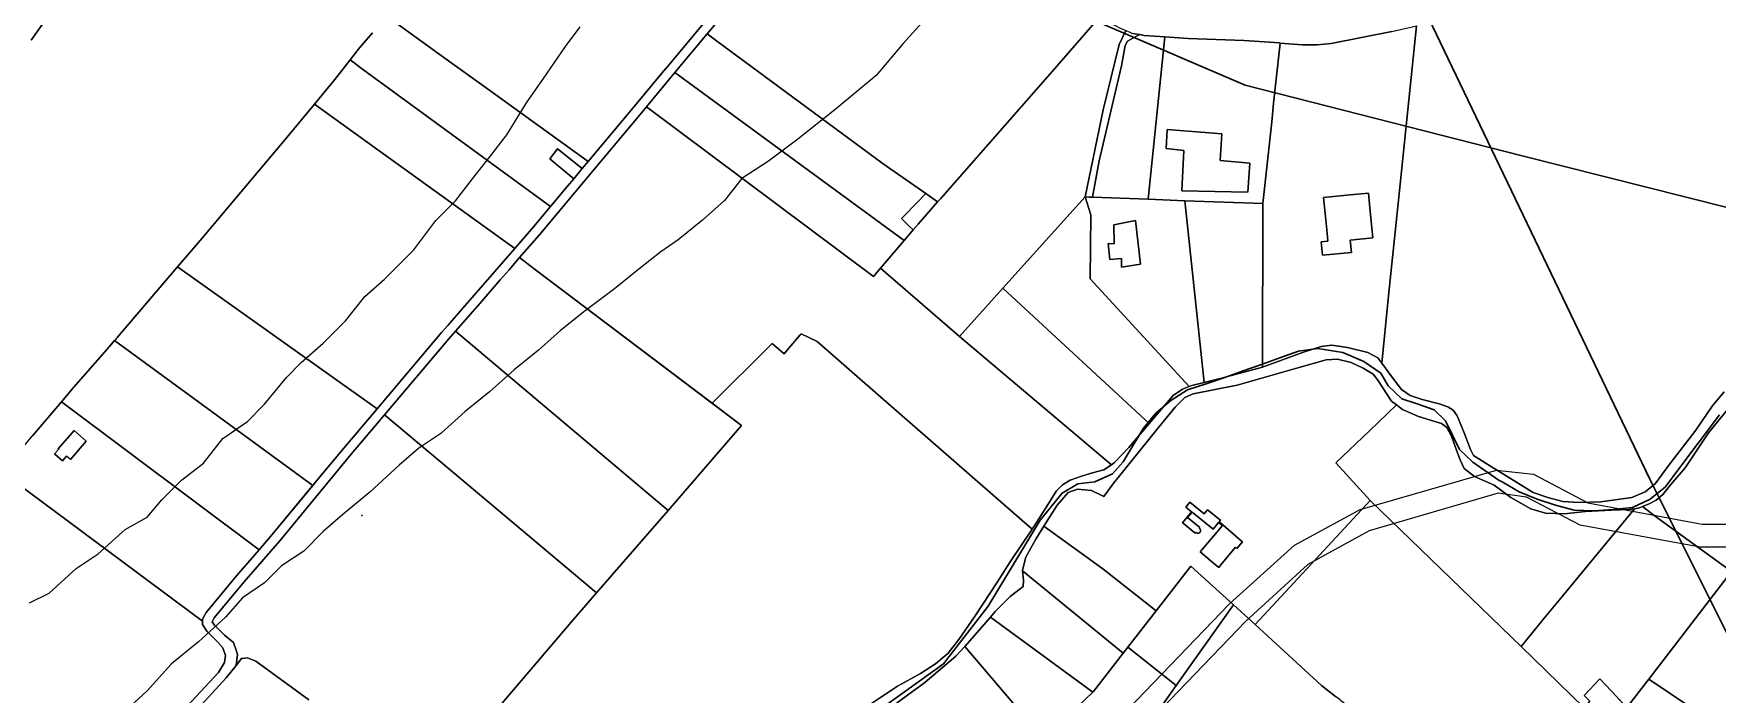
# Model space of a CAD drawing. Header units: metres. Extents: x 3 to 1027712, y 40 to 4430649.
# Drawn here: x 506086 to 506961, y 4411152 to 4411495 of the extents above; entities that cross this region are included whole.
import ezdxf

# ---------------------------------------------------------------- set-up
doc = ezdxf.new("R2010")
doc.units = ezdxf.units.M
doc.header["$MEASUREMENT"] = 0
doc.layers.add('A.ES.SDGC.CP.07003.cadastralparcel — CadastralParcel', color=1, linetype='Continuous')
doc.layers.add('Habitats_5_km', color=7, linetype='Continuous', lineweight=9, true_color=0xbefad2)
for name, color, linetype, lineweight in [('Lineas_electricas_5_km', 1, 'Continuous', 30), ('Rios_5_km', 4, 'Continuous', 30), ('Tuberias_distribucion_agua_ABAQUA', 5, 'Continuous', 30)]:
    doc.layers.add(name, color=color, linetype=linetype, lineweight=lineweight)
doc.layers.add('Yacimientos_arqueologicos', color=7, linetype='Continuous', true_color=0x160844)

msp = doc.modelspace()

# ---------------------------------------------------------------- linework, layer by layer
at = {"layer": 'A.ES.SDGC.CP.07003.cadastralparcel — CadastralParcel', "color": 7, "linetype": 'Continuous', "flags": 128}
for points in [[(506302.59, 4411515.74), (506322.96, 4411527.22), (506361.3, 4411548.7), (506367.78, 4411552.55), (506408.69, 4411576.88), (506459.27, 4411605.54), (506460.72, 4411604.85), (506466.79, 4411601.1), (506499.95, 4411580.2), (506452.59, 4411523.18), (506433.51, 4411500.28), (506415.5, 4411478.66), (506412.16, 4411474.66), (506397.81, 4411457.43), (506373.74, 4411428.65), (506322.66, 4411465.54), (506297.58, 4411483.66), (506274.39, 4411500.4), (506290.92, 4411509.16), (506302.59, 4411515.74)], [(506440.51, 4411491.41), (506435.62, 4411495), (506451.02, 4411513.48), (506456.44, 4411519.99), (506490.78, 4411561.07), (506504.43, 4411577.38), (506509.33, 4411574.29), (506515.72, 4411570.43), (506550.4, 4411549.46), (506592.8, 4411522.66), (506593.82, 4411522.02), (506599.11, 4411519.08), (506604.89, 4411515.87), (506605.59, 4411515.48), (506618.15, 4411511.04), (506639.23, 4411503.37), (506638.37, 4411502.38), (506615.22, 4411475.58), (506556.92, 4411409.38), (506555.42, 4411407.68), (506549.24, 4411412.03), (506527.17, 4411427.59), (506440.51, 4411491.41)], [(506566.83, 4411337.83), (506525.78, 4411373.31), (506538.08, 4411387.72), (506542.71, 4411393.16), (506545.29, 4411396.19), (506555.42, 4411407.68), (506556.92, 4411409.38), (506615.22, 4411475.58), (506638.37, 4411502.38), (506639.23, 4411503.37), (506642.65, 4411501.75), (506648.52, 4411498.96), (506649.7, 4411498.41), (506653.29, 4411496.81), (506649.75, 4411489.54), (506641.6, 4411455.62), (506632.09, 4411410.31), (506602.06, 4411376.96), (506589.37, 4411362.86), (506566.83, 4411337.83)], [(506542.71, 4411393.16), (506538.08, 4411387.72), (506418.89, 4411474.92), (506435.62, 4411495), (506440.51, 4411491.41), (506527.17, 4411427.59), (506549.24, 4411412.03), (506544.59, 4411407.21), (506537.88, 4411400.26), (506537.72, 4411400.09), (506536.74, 4411399.07), (506540.67, 4411395.18), (506542.71, 4411393.16)], [(506634.17, 4411410.23), (506632.09, 4411410.31), (506641.6, 4411455.62), (506649.75, 4411489.54), (506653.29, 4411496.81), (506655.41, 4411495.87), (506656.76, 4411495.27), (506660.41, 4411494.64), (506654.2, 4411491.26), (506652.97, 4411489.04), (506650.99, 4411478.42), (506639.37, 4411429.01), (506635.9, 4411410.17), (506634.17, 4411410.23)], [(506664.89, 4411409.09), (506635.9, 4411410.17), (506639.37, 4411429.01), (506650.99, 4411478.42), (506652.97, 4411489.04), (506654.2, 4411491.26), (506660.41, 4411494.64), (506662.77, 4411494.23), (506673.55, 4411493.49), (506664.89, 4411409.09)], [(506724.37, 4411321.95), (506724.5, 4411405.9), (506724.6, 4411406.86), (506729.12, 4411449.41), (506730.15, 4411459.09), (506733.46, 4411490.28), (506744.91, 4411489.26), (506752.76, 4411489.26), (506760.09, 4411490.04), (506791.6, 4411496.29), (506804.44, 4411499.16), (506794.88, 4411406.84), (506790.1, 4411360.6), (506786.31, 4411323.96), (506784.28, 4411326.7), (506779.09, 4411329.53), (506768.47, 4411332.12), (506760.32, 4411333.29), (506754.9, 4411332.59), (506745.22, 4411329.52), (506724.37, 4411321.95)], [(506683.99, 4411408.37), (506664.89, 4411409.09), (506673.55, 4411493.49), (506685.79, 4411492.66), (506714.83, 4411491.61), (506733.14, 4411490.3), (506733.46, 4411490.28), (506730.15, 4411459.09), (506729.12, 4411449.41), (506724.6, 4411406.86), (506683.99, 4411408.37)], [(506251.45, 4411444.21), (506231.56, 4411458.55), (506242.13, 4411471.26), (506250.09, 4411481.48), (506250.73, 4411481.01), (506251.38, 4411480.55), (506252.69, 4411479.58), (506253.59, 4411478.92), (506254.62, 4411478.16), (506354.18, 4411405.26), (506344.49, 4411393.68), (506335.63, 4411383.52), (506261.37, 4411437.06), (506251.45, 4411444.21)], [(506522.12, 4411369.02), (506404.08, 4411457.14), (506418.89, 4411474.92), (506538.08, 4411387.72), (506525.78, 4411373.31), (506522.12, 4411369.02)], [(506264.03, 4411300.26), (506160.25, 4411373.91), (506172.02, 4411387.65), (506193.2, 4411412.87), (506217.18, 4411441.25), (506231.56, 4411458.55), (506251.45, 4411444.21), (506261.37, 4411437.06), (506335.63, 4411383.52), (506308.67, 4411352.6), (506300.75, 4411343.52), (506297.58, 4411339.89), (506264.03, 4411300.26)], [(506438.23, 4411303.15), (506345.78, 4411373.02), (506338.15, 4411378.79), (506348.3, 4411390.43), (506376.62, 4411424.3), (506401.65, 4411454.23), (506404.08, 4411457.14), (506522.12, 4411369.02), (506525.78, 4411373.31), (506566.83, 4411337.83), (506645.8, 4411271.19), (506641.82, 4411268.54), (506635.92, 4411266.89), (506630.26, 4411265.24), (506624.36, 4411263.12), (506620.35, 4411260.76), (506619.1, 4411259.52), (506618.79, 4411259.21), (506617.04, 4411257.46), (506614.21, 4411252.51), (506605.72, 4411239.3), (506604.6, 4411237.65), (506542.16, 4411292.09), (506515.02, 4411315.75), (506492.77, 4411335.14), (506484.58, 4411339.21), (506484.06, 4411338.61), (506477.23, 4411330.61), (506475.63, 4411328.74), (506469.35, 4411334.09), (506467.8, 4411332.55), (506438.23, 4411303.15)], [(506702.42, 4411429.25), (506717.75, 4411427.77), (506716.76, 4411412.7), (506682.39, 4411413.44), (506683.38, 4411434.44), (506674.23, 4411435.43), (506674.73, 4411445.31), (506703.16, 4411443.09), (506702.42, 4411429.25)], [(506702.42, 4411429.25), (506703.16, 4411443.09), (506674.73, 4411445.31), (506674.23, 4411435.43), (506683.38, 4411434.44), (506682.39, 4411413.44), (506716.76, 4411412.7), (506717.75, 4411427.77), (506702.42, 4411429.25)], [(506358.32, 4411426.38), (506353.88, 4411430.1), (506357.9, 4411435.32), (506370.69, 4411425.01), (506366.28, 4411419.73), (506360.14, 4411424.86), (506358.32, 4411426.38)], [(506542.71, 4411393.16), (506540.67, 4411395.18), (506536.74, 4411399.07), (506537.72, 4411400.09), (506537.88, 4411400.26), (506544.59, 4411407.21), (506549.24, 4411412.03), (506555.42, 4411407.68), (506545.29, 4411396.19), (506542.71, 4411393.16)], [(506665.47, 4411292.53), (506589.37, 4411362.86), (506602.06, 4411376.96), (506632.09, 4411410.31), (506635.16, 4411401.09), (506634.72, 4411367.74), (506686.16, 4411311.74), (506682.7, 4411310.42), (506677.98, 4411307.12), (506665.47, 4411292.53)], [(506632.09, 4411410.31), (506634.17, 4411410.23), (506635.9, 4411410.17), (506664.89, 4411409.09), (506683.99, 4411408.37), (506693.98, 4411313.86), (506687.64, 4411312.31), (506686.16, 4411311.74), (506634.72, 4411367.74), (506635.16, 4411401.09), (506632.09, 4411410.31)], [(506683.99, 4411408.37), (506724.6, 4411406.86), (506724.5, 4411405.9), (506724.37, 4411321.95), (506702.98, 4411316.08), (506693.98, 4411313.86), (506683.99, 4411408.37)], [(506780.34, 4411402.73), (506781.68, 4411389.08), (506769.95, 4411387.92), (506770.59, 4411381.47), (506755.58, 4411379.98), (506754.9, 4411387), (506758.36, 4411387.34), (506757.97, 4411391.4), (506757.26, 4411398.47), (506756.11, 4411409.96), (506769.86, 4411411.33), (506775.66, 4411411.9), (506775.73, 4411411.91), (506779.41, 4411412.28), (506780.34, 4411402.73)], [(506757.97, 4411391.4), (506758.36, 4411387.34), (506754.9, 4411387), (506755.58, 4411379.98), (506770.59, 4411381.47), (506769.95, 4411387.92), (506781.68, 4411389.08), (506780.34, 4411402.73), (506779.41, 4411412.28), (506775.73, 4411411.91), (506775.66, 4411411.9), (506769.86, 4411411.33), (506756.11, 4411409.96), (506757.26, 4411398.47), (506757.97, 4411391.4)], [(506647.28, 4411385.95), (506647.04, 4411395.83), (506658.41, 4411398.05), (506660.88, 4411375.32), (506650.99, 4411373.84), (506650.99, 4411378.29), (506645.06, 4411377.79), (506644.07, 4411386.19), (506647.28, 4411385.95)], [(506647.28, 4411385.95), (506644.07, 4411386.19), (506645.06, 4411377.79), (506650.99, 4411378.29), (506650.99, 4411373.84), (506660.88, 4411375.32), (506658.41, 4411398.05), (506647.04, 4411395.83), (506647.28, 4411385.95)], [(506129.06, 4411337.5), (506160.25, 4411373.91), (506264.03, 4411300.26), (506246.74, 4411279.83), (506233.48, 4411263.78), (506230.63, 4411260.33), (506127.61, 4411335.8), (506129.06, 4411337.5)], [(506415.33, 4411247.47), (506304.87, 4411340.64), (506317.57, 4411355.2), (506324.84, 4411363.54), (506328.11, 4411367.29), (506332.66, 4411372.5), (506338.15, 4411378.79), (506345.78, 4411373.02), (506453.57, 4411291.56), (506415.33, 4411247.47)], [(506645.8, 4411271.19), (506566.83, 4411337.83), (506589.37, 4411362.86), (506665.47, 4411292.53), (506664.71, 4411291.65), (506654.8, 4411280.09), (506647.48, 4411272.31), (506645.8, 4411271.19)], [(506303.32, 4411267.47), (506267.96, 4411297.16), (506301.37, 4411336.63), (506304.87, 4411340.64), (506415.33, 4411247.47), (506378.16, 4411204.63), (506326.93, 4411247.64), (506303.32, 4411267.47)], [(506230.63, 4411260.33), (506209.58, 4411234.84), (506202.74, 4411226.96), (506099.96, 4411303.84), (506106.22, 4411311.25), (506122.47, 4411329.81), (506127.61, 4411335.8), (506230.63, 4411260.33)], [(506641.27, 4411217.03), (506610.7, 4411239.23), (506617.59, 4411250.22), (506623.26, 4411256.82), (506628.21, 4411258.47), (506635.53, 4411257.76), (506641.9, 4411254.7), (506647.09, 4411261.77), (506651.59, 4411267.37), (506670.22, 4411290.54), (506678.94, 4411301.15), (506683.9, 4411306.1), (506688.39, 4411307.99), (506711.16, 4411312.54), (506742.77, 4411321.5), (506757.4, 4411325.74), (506763.3, 4411325.98), (506770.38, 4411324.33), (506776.75, 4411321.26), (506781.94, 4411318.19), (506784.3, 4411315.13), (506791.38, 4411304.28), (506793.96, 4411302.24), (506779.92, 4411288.78), (506762.52, 4411272.11), (506780.37, 4411252.55), (506749.56, 4411219.4), (506745.04, 4411214.53), (506740.6, 4411209.76), (506720.48, 4411188.11), (506709.23, 4411198.39), (506687.17, 4411218.55), (506669.12, 4411195.34), (506641.27, 4411217.03)], [(506173.34, 4411189.97), (506069.14, 4411267.37), (506084.98, 4411286.12), (506099.96, 4411303.84), (506202.74, 4411226.96), (506191.01, 4411213.45), (506175.23, 4411194.46), (506173.34, 4411191), (506173.34, 4411189.97)], [(506780.37, 4411252.55), (506762.52, 4411272.11), (506779.92, 4411288.78), (506793.96, 4411302.24), (506797.05, 4411299.8), (506805.37, 4411296.16), (506813.87, 4411293.57), (506817.41, 4411292.62), (506820.24, 4411290.5), (506822.6, 4411286.02), (506824.72, 4411280.13), (506827.08, 4411273.76), (506829.21, 4411269.28), (506834.63, 4411265.04), (506844.78, 4411260.56), (506853.51, 4411254.19), (506863.89, 4411248.3), (506869.77, 4411246.46), (506871.45, 4411245.94), (506881.36, 4411245.7), (506892.35, 4411246.91), (506905.8, 4411247.62), (506915, 4411247.86), (506917.74, 4411248.33), (506880.36, 4411202.93), (506871.7, 4411192.41), (506858.74, 4411176.67), (506780.37, 4411252.55)], [(506098.54, 4411279.19), (506098.32, 4411279.37), (506106.51, 4411288.9), (506112.77, 4411283.4), (506104.63, 4411273.94), (506102.65, 4411275.65), (506100.44, 4411273.16), (506096.38, 4411276.75), (506098.54, 4411279.19)], [(506106.51, 4411288.9), (506098.32, 4411279.37), (506098.54, 4411279.19), (506096.38, 4411276.75), (506100.44, 4411273.16), (506102.65, 4411275.65), (506102.73, 4411275.58), (506102.89, 4411275.44), (506104.63, 4411273.94), (506112.77, 4411283.4), (506106.51, 4411288.9)], [(506689.37, 4411235.65), (506683.05, 4411240.74), (506682.81, 4411240.93), (506685.18, 4411243.87), (506687.5, 4411246.75), (506684.5, 4411249.17), (506686.52, 4411251.68), (506694.1, 4411245.58), (506695.81, 4411247.7), (506702.44, 4411242.36), (506701.74, 4411241.49), (506703.75, 4411239.87), (506710.52, 4411234.03), (506713.24, 4411231.68), (506713.92, 4411231.09), (506711.06, 4411227.69), (506710.37, 4411228.27), (506702.65, 4411219.08), (506701.58, 4411217.8), (506698.83, 4411220.11), (506691.98, 4411225.86), (506692.13, 4411226.04), (506693.05, 4411227.14), (506700.77, 4411236.33), (506703.49, 4411239.56), (506701.49, 4411241.18), (506698.71, 4411237.73), (506687.74, 4411246.56), (506685.42, 4411243.68), (506691.74, 4411238.59), (506691.42, 4411238.2), (506691.53, 4411238.14), (506691.62, 4411238.07), (506691.72, 4411237.99), (506691.8, 4411237.91), (506691.88, 4411237.82), (506691.95, 4411237.72), (506692.01, 4411237.62), (506692.06, 4411237.51), (506692.1, 4411237.4), (506692.14, 4411237.28), (506692.16, 4411237.16), (506692.17, 4411237.04), (506692.17, 4411236.92), (506692.16, 4411236.8), (506692.14, 4411236.69), (506692.12, 4411236.57), (506692.08, 4411236.46), (506692.03, 4411236.35), (506691.97, 4411236.24), (506691.9, 4411236.14), (506691.83, 4411236.05), (506691.74, 4411235.96), (506691.65, 4411235.88), (506691.56, 4411235.81), (506691.46, 4411235.75), (506691.24, 4411235.65), (506691.12, 4411235.62), (506691, 4411235.6), (506690.89, 4411235.58), (506690.77, 4411235.58), (506690.53, 4411235.6), (506690.41, 4411235.63), (506690.3, 4411235.67), (506690.08, 4411235.77), (506689.98, 4411235.84), (506689.89, 4411235.91), (506689.8, 4411235.99), (506689.72, 4411236.08), (506689.37, 4411235.65)], [(506689.37, 4411235.65), (506689.72, 4411236.08), (506689.8, 4411235.99), (506689.89, 4411235.91), (506689.98, 4411235.84), (506690.08, 4411235.77), (506690.3, 4411235.67), (506690.41, 4411235.63), (506690.53, 4411235.6), (506690.77, 4411235.58), (506690.89, 4411235.58), (506691, 4411235.6), (506691.12, 4411235.62), (506691.24, 4411235.65), (506691.46, 4411235.75), (506691.56, 4411235.81), (506691.65, 4411235.88), (506691.74, 4411235.96), (506691.83, 4411236.05), (506691.9, 4411236.14), (506691.97, 4411236.24), (506692.03, 4411236.35), (506692.08, 4411236.46), (506692.12, 4411236.57), (506692.14, 4411236.69), (506692.16, 4411236.8), (506692.17, 4411236.92), (506692.17, 4411237.04), (506692.16, 4411237.16), (506692.14, 4411237.28), (506692.1, 4411237.4), (506692.06, 4411237.51), (506692.01, 4411237.62), (506691.95, 4411237.72), (506691.88, 4411237.82), (506691.8, 4411237.91), (506691.72, 4411237.99), (506691.62, 4411238.07), (506691.53, 4411238.14), (506691.42, 4411238.2), (506691.74, 4411238.59), (506685.42, 4411243.68), (506687.74, 4411246.56), (506698.71, 4411237.73), (506701.49, 4411241.18), (506703.49, 4411239.56), (506700.77, 4411236.33), (506693.05, 4411227.14), (506692.13, 4411226.04), (506691.98, 4411225.86), (506698.83, 4411220.11), (506701.58, 4411217.8), (506702.65, 4411219.08), (506710.37, 4411228.27), (506711.06, 4411227.69), (506713.92, 4411231.09), (506713.24, 4411231.68), (506710.52, 4411234.03), (506703.75, 4411239.87), (506701.74, 4411241.49), (506702.44, 4411242.36), (506695.81, 4411247.7), (506694.1, 4411245.58), (506686.52, 4411251.68), (506684.5, 4411249.17), (506687.5, 4411246.75), (506685.18, 4411243.87), (506682.81, 4411240.93), (506683.05, 4411240.74), (506689.37, 4411235.65)], [(506772.4, 4411142.98), (506764.96, 4411148.76), (506764.72, 4411148.94), (506763.54, 4411149.86), (506762.35, 4411150.78), (506755.03, 4411156.46), (506720.48, 4411188.11), (506740.6, 4411209.76), (506745.04, 4411214.53), (506749.56, 4411219.4), (506780.37, 4411252.55), (506858.74, 4411176.67), (506891.42, 4411145.03), (506904.26, 4411132.59), (506858.84, 4411073.39), (506814.34, 4411110.44), (506807.71, 4411115.58), (506772.4, 4411142.98)], [(506891.42, 4411145.03), (506858.74, 4411176.67), (506871.7, 4411192.41), (506880.36, 4411202.93), (506917.74, 4411248.33), (506920.43, 4411248.8), (506921.84, 4411249.4), (506928.05, 4411244.88), (506968.09, 4411215.78), (506925.15, 4411159.81), (506913.8, 4411145.02), (506910.17, 4411148.87), (506910.05, 4411148.99), (506909.78, 4411149.28), (506906.25, 4411153.01), (506905.77, 4411153.52), (506902.66, 4411156.82), (506899.76, 4411159.89), (506891.63, 4411151.19), (506894.55, 4411148.27), (506893.66, 4411147.35), (506891.42, 4411145.03)], [(506599.63, 4411216.1), (506599.61, 4411216.35), (506601.26, 4411223.19), (506606.5, 4411232.54), (506610.7, 4411239.23), (506641.27, 4411217.03), (506669.12, 4411195.34), (506654.33, 4411176.33), (506651.98, 4411173.31), (506599.63, 4411216.1)], [(506636.08, 4411153.01), (506582.89, 4411191.94), (506585.45, 4411194.89), (506593.24, 4411202.67), (506599.84, 4411207.86), (506600.08, 4411211.16), (506599.63, 4411216.1), (506651.98, 4411173.31), (506636.52, 4411153.43), (506636.08, 4411153.01)], [(506679.53, 4411156.46), (506654.33, 4411176.33), (506669.12, 4411195.34), (506687.17, 4411218.55), (506709.23, 4411198.39), (506679.53, 4411156.46)], [(506605.72, 4411134.51), (506569.55, 4411176.8), (506573.42, 4411180.98), (506582.89, 4411191.94), (506636.08, 4411153.01), (506628.66, 4411145.97), (506625.03, 4411144.15), (506605.72, 4411134.51)], [(506537.15, 4411101.95), (506529.45, 4411143.89), (506548.87, 4411158.11), (506564.92, 4411171.79), (506569.55, 4411176.8), (506605.72, 4411134.51), (506599.61, 4411131.46), (506582.77, 4411123.5), (506573.67, 4411119.2), (506560.31, 4411112.89), (506537.15, 4411101.95)], [(506649.44, 4411113.97), (506625.03, 4411144.15), (506628.66, 4411145.97), (506636.08, 4411153.01), (506636.52, 4411153.43), (506651.98, 4411173.31), (506654.33, 4411176.33), (506679.53, 4411156.46), (506649.44, 4411113.97)], [(506890.35, 4411047.15), (506858.84, 4411073.39), (506904.26, 4411132.59), (506913.8, 4411145.02), (506925.15, 4411159.81), (507005.02, 4411106.03), (507031.16, 4411088.44), (507023.62, 4411078.51), (507002.24, 4411052.07), (506985.53, 4411030.18), (506966.42, 4411005.53), (506959.43, 4410996.12), (506895.21, 4411043.55), (506890.35, 4411047.15)], [(506913.8, 4411145.02), (506904.26, 4411132.59), (506891.42, 4411145.03), (506893.66, 4411147.35), (506894.55, 4411148.27), (506891.63, 4411151.19), (506899.76, 4411159.89), (506902.66, 4411156.82), (506905.77, 4411153.52), (506906.25, 4411153.01), (506909.78, 4411149.28), (506910.05, 4411148.99), (506910.17, 4411148.87), (506913.8, 4411145.02)]]:
    msp.add_lwpolyline(points, close=True, dxfattribs=at)
for points in [[(506079.84, 4411540.44), (506086.86, 4411534.98), (506104.79, 4411521.07), (506084.24, 4411491.84)], [(506084.24, 4411491.84), (506104.79, 4411521.07)], [(506451.02, 4411513.48), (506435.62, 4411495), (506418.89, 4411474.92), (506404.08, 4411457.14), (506401.65, 4411454.23), (506376.62, 4411424.3), (506348.3, 4411390.43), (506338.15, 4411378.79), (506332.66, 4411372.5), (506328.11, 4411367.29), (506324.84, 4411363.54), (506317.57, 4411355.2), (506304.87, 4411340.64), (506301.37, 4411336.63), (506267.96, 4411297.16), (506263.19, 4411291.52), (506250.57, 4411276.62), (506213.4, 4411231.61), (506194.82, 4411210.21), (506179.39, 4411191.64), (506178.34, 4411189.62), (506179.47, 4411187.85), (506184.64, 4411182.68), (506189.37, 4411178.73), (506190.88, 4411174.25), (506191.46, 4411172.54), (506190.76, 4411166.89), (506185.64, 4411160.4), (506166.64, 4411139.8)], [(506261.63, 4411495.55), (506254.95, 4411487.72), (506250.09, 4411481.48), (506242.13, 4411471.26), (506231.56, 4411458.55), (506217.18, 4411441.25), (506193.2, 4411412.87), (506172.02, 4411387.65), (506160.25, 4411373.91), (506129.06, 4411337.5), (506122.47, 4411329.81), (506106.22, 4411311.25), (506099.96, 4411303.84), (506084.98, 4411286.12)], [(506162.95, 4411143.18), (506181.53, 4411163.31), (506184.79, 4411168.45), (506185.28, 4411172.1), (506183.82, 4411176.06), (506181.21, 4411179.04), (506175.54, 4411184.7), (506173.34, 4411188.17), (506173.34, 4411189.97), (506173.34, 4411191), (506175.23, 4411194.46), (506191.01, 4411213.45), (506202.74, 4411226.96), (506209.58, 4411234.84), (506233.48, 4411263.78), (506246.74, 4411279.83), (506264.03, 4411300.26), (506297.58, 4411339.89), (506300.75, 4411343.52), (506308.67, 4411352.6), (506335.63, 4411383.52), (506344.49, 4411393.68), (506354.18, 4411405.26), (506363.07, 4411415.89), (506366.28, 4411419.73), (506370.69, 4411425.01), (506373.74, 4411428.65), (506397.81, 4411457.43), (506412.16, 4411474.66), (506415.5, 4411478.66), (506433.51, 4411500.28)], [(506274.39, 4411500.4), (506297.58, 4411483.66), (506322.66, 4411465.54), (506373.74, 4411428.65), (506370.69, 4411425.01), (506357.9, 4411435.32), (506353.88, 4411430.1), (506358.32, 4411426.38), (506360.14, 4411424.86), (506366.28, 4411419.73), (506363.07, 4411415.89), (506354.18, 4411405.26), (506254.62, 4411478.16), (506253.59, 4411478.92), (506252.69, 4411479.58), (506251.38, 4411480.55), (506250.73, 4411481.01), (506250.73, 4411481.01), (506250.09, 4411481.48), (506254.95, 4411487.72), (506261.63, 4411495.55)], [(506791.6, 4411496.29), (506760.09, 4411490.04), (506752.76, 4411489.26), (506744.91, 4411489.26), (506733.46, 4411490.28), (506733.14, 4411490.3), (506714.83, 4411491.61), (506685.79, 4411492.66), (506673.55, 4411493.49), (506662.77, 4411494.23), (506660.41, 4411494.64), (506656.76, 4411495.27)], [(506964.28, 4411309.02), (506958.05, 4411301.61), (506949.56, 4411289.12), (506935.16, 4411270.26), (506928.56, 4411261.3), (506923.36, 4411257.05), (506916.28, 4411254.22), (506908.97, 4411253.04), (506900.24, 4411251.87), (506888.91, 4411251.63), (506880.42, 4411252.1), (506872.63, 4411254.22), (506865.08, 4411256.82), (506842.81, 4411270.35), (506834.07, 4411276.01), (506832.42, 4411279.07), (506829.12, 4411287.8), (506825.58, 4411296.52), (506823.46, 4411299.59), (506820.62, 4411301.24), (506816.14, 4411302.89), (506807.41, 4411305.01), (506801.04, 4411307.13), (506796.56, 4411310.2), (506791.6, 4411316.8), (506791.6, 4411316.8), (506786.31, 4411323.96), (506790.1, 4411360.6), (506794.88, 4411406.84), (506804.44, 4411499.16)], [(506306.82, 4411121.24), (506365.96, 4411190.56), (506378.16, 4411204.63), (506415.33, 4411247.47), (506453.57, 4411291.56), (506438.23, 4411303.15), (506467.8, 4411332.55), (506469.35, 4411334.09), (506475.63, 4411328.74), (506477.23, 4411330.61), (506484.06, 4411338.61), (506484.58, 4411339.21), (506492.77, 4411335.14), (506515.02, 4411315.75), (506542.16, 4411292.09), (506604.6, 4411237.65), (506593.21, 4411220.68), (506586.15, 4411209.86), (506574.92, 4411192.67), (506566.43, 4411180.41), (506561, 4411173.33), (506554.39, 4411167.68), (506546.6, 4411162.72), (506534.57, 4411156.12), (506519, 4411145.75)], [(506519, 4411145.75), (506534.57, 4411156.12), (506546.6, 4411162.72), (506554.39, 4411167.68), (506561, 4411173.33), (506566.43, 4411180.41), (506574.92, 4411192.67), (506586.15, 4411209.86), (506593.21, 4411220.68), (506604.6, 4411237.65), (506605.72, 4411239.3), (506614.21, 4411252.51), (506617.04, 4411257.46), (506618.79, 4411259.21), (506619.1, 4411259.52), (506620.35, 4411260.76), (506624.36, 4411263.12), (506630.26, 4411265.24), (506635.92, 4411266.89), (506641.82, 4411268.54), (506645.8, 4411271.19), (506647.48, 4411272.31), (506654.8, 4411280.09), (506664.71, 4411291.65), (506665.47, 4411292.53), (506677.98, 4411307.12), (506682.7, 4411310.42), (506686.16, 4411311.74), (506687.64, 4411312.31), (506693.98, 4411313.86), (506702.98, 4411316.08), (506724.37, 4411321.95), (506745.22, 4411329.52), (506754.9, 4411332.59), (506760.32, 4411333.29), (506768.47, 4411332.12), (506779.09, 4411329.53), (506784.28, 4411326.7), (506786.31, 4411323.96), (506791.6, 4411316.8), (506796.56, 4411310.2), (506801.04, 4411307.13), (506807.41, 4411305.01), (506816.14, 4411302.89), (506820.62, 4411301.24), (506823.46, 4411299.59), (506825.58, 4411296.52), (506829.12, 4411287.8), (506832.42, 4411279.07), (506834.07, 4411276.01), (506842.81, 4411270.35), (506865.08, 4411256.82), (506872.63, 4411254.22), (506880.42, 4411252.1), (506888.91, 4411251.63), (506900.24, 4411251.87), (506908.97, 4411253.04), (506916.28, 4411254.22), (506923.36, 4411257.05), (506928.56, 4411261.3), (506935.16, 4411270.26), (506949.56, 4411289.12), (506958.05, 4411301.61), (506964.28, 4411309.02)], [(506965.5, 4411299.26), (506956.3, 4411287.7), (506944.03, 4411269.55), (506936.71, 4411260.83), (506932.47, 4411255.64), (506928.93, 4411252.81), (506925.39, 4411250.92), (506921.84, 4411249.4), (506920.43, 4411248.8), (506917.74, 4411248.33), (506915, 4411247.86), (506905.8, 4411247.62), (506892.35, 4411246.91), (506881.36, 4411245.7), (506871.45, 4411245.94), (506869.77, 4411246.46), (506863.89, 4411248.3), (506853.51, 4411254.19), (506844.78, 4411260.56), (506834.63, 4411265.04), (506829.21, 4411269.28), (506827.08, 4411273.76), (506824.72, 4411280.13), (506822.6, 4411286.02), (506820.24, 4411290.5), (506817.41, 4411292.62), (506813.87, 4411293.57), (506805.37, 4411296.16), (506797.05, 4411299.8), (506793.96, 4411302.24), (506791.38, 4411304.28), (506784.3, 4411315.13), (506781.94, 4411318.19), (506776.75, 4411321.26), (506770.38, 4411324.33), (506763.3, 4411325.98), (506757.4, 4411325.74), (506742.77, 4411321.5), (506711.16, 4411312.54), (506688.39, 4411307.99), (506683.9, 4411306.1), (506678.94, 4411301.15), (506670.22, 4411290.54), (506651.59, 4411267.37), (506647.09, 4411261.77), (506641.9, 4411254.7), (506635.53, 4411257.76), (506628.21, 4411258.47), (506623.26, 4411256.82), (506617.59, 4411250.22), (506610.7, 4411239.23), (506606.5, 4411232.54), (506601.26, 4411223.19), (506599.61, 4411216.35), (506599.63, 4411216.1), (506600.08, 4411211.16), (506599.84, 4411207.86), (506593.24, 4411202.67), (506585.45, 4411194.89), (506582.89, 4411191.94), (506573.42, 4411180.98), (506569.55, 4411176.8), (506564.92, 4411171.79), (506548.87, 4411158.11), (506529.45, 4411143.89)], [(506228.52, 4411149.06), (506219.56, 4411155.59), (506211.98, 4411161.12), (506200.99, 4411169.18), (506196.6, 4411170.89), (506193.62, 4411170.45), (506190.76, 4411166.89), (506191.46, 4411172.54), (506190.88, 4411174.25), (506189.37, 4411178.73), (506184.64, 4411182.68), (506179.47, 4411187.85), (506178.34, 4411189.62), (506179.39, 4411191.64), (506194.82, 4411210.21), (506213.4, 4411231.61), (506250.57, 4411276.62), (506263.19, 4411291.52), (506267.96, 4411297.16), (506303.32, 4411267.47), (506326.93, 4411247.64), (506378.16, 4411204.63), (506365.96, 4411190.56), (506306.82, 4411121.24)], [(507005.02, 4411106.03), (506925.15, 4411159.81), (506968.09, 4411215.78), (506928.05, 4411244.88), (506928.05, 4411244.88), (506921.84, 4411249.4), (506925.39, 4411250.92), (506928.93, 4411252.81), (506932.47, 4411255.64), (506936.71, 4411260.83), (506944.03, 4411269.55), (506956.3, 4411287.7), (506965.5, 4411299.26)], [(506069.14, 4411267.37), (506173.34, 4411189.97), (506173.34, 4411188.17), (506175.54, 4411184.7), (506181.21, 4411179.04), (506183.82, 4411176.06), (506185.28, 4411172.1), (506184.79, 4411168.45), (506181.53, 4411163.31), (506162.95, 4411143.18), (506144.06, 4411122.41), (506111.83, 4411084.13), (506107.62, 4411083.04), (506090.67, 4411096.86), (506082.18, 4411103.03)], [(506649.44, 4411113.97), (506679.53, 4411156.46), (506709.23, 4411198.39), (506720.48, 4411188.11), (506755.03, 4411156.46), (506762.35, 4411150.78)], [(506166.64, 4411139.8), (506185.64, 4411160.4), (506190.76, 4411166.89), (506193.62, 4411170.45), (506196.6, 4411170.89), (506200.99, 4411169.18), (506211.98, 4411161.12), (506219.56, 4411155.59), (506228.52, 4411149.06)]]:
    msp.add_lwpolyline(points, dxfattribs=at)
at = {"layer": 'Habitats_5_km'}
for points in [[(506083.42, 4411199.37), (506093.6, 4411204.47), (506107.59, 4411217.21), (506119.04, 4411224.86), (506133.04, 4411237.6), (506144.49, 4411243.97), (506152.12, 4411252.89), (506162.3, 4411263.08), (506173.75, 4411272), (506183.93, 4411284.73), (506196.65, 4411293.65), (506205.55, 4411302.56), (506217, 4411316.57), (506224.64, 4411324.21), (506236.09, 4411334.4), (506247.54, 4411345.87), (506257.72, 4411358.6), (506267.9, 4411367.52), (506275.53, 4411375.16), (506283.16, 4411382.8), (506294.61, 4411398.08), (506304.79, 4411408.27), (506313.7, 4411419.73), (506322.61, 4411431.19), (506331.51, 4411442.65), (506341.69, 4411459.19), (506350.6, 4411471.92), (506362.05, 4411488.47), (506369.69, 4411498.66)], [(506549.02, 4411502.74), (506537.57, 4411490.01), (506523.57, 4411473.45), (506501.94, 4411455.62), (506482.86, 4411440.33), (506467.59, 4411428.86), (506453.6, 4411419.94), (506444.7, 4411408.48), (506433.25, 4411398.28), (506420.52, 4411388.09), (506411.62, 4411381.72), (506400.17, 4411372.8), (506387.45, 4411362.61), (506372.18, 4411351.14), (506359.46, 4411340.95), (506348.01, 4411330.76), (506335.29, 4411320.56), (506322.57, 4411309.1), (506309.84, 4411298.9), (506297.12, 4411287.44), (506285.67, 4411279.79), (506275.5, 4411270.87), (506260.23, 4411256.86), (506246.23, 4411245.4), (506236.06, 4411236.48), (506225.88, 4411226.29), (506214.43, 4411218.64), (506205.52, 4411209.73), (506194.07, 4411202.08), (506185.17, 4411191.89), (506171.17, 4411179.15), (506157.18, 4411167.69), (506144.46, 4411153.68), (506129.19, 4411139.67)], [(506025.83, 4410684.35), (506126.64, 4410704.35), (506174.86, 4410724.85), (506217.23, 4410746.35), (506277.39, 4410791.85), (506338.11, 4410857.35), (506383.99, 4410903.35), (506442.27, 4410972.85), (506513.89, 4411026.35), (506587.61, 4411078.85), (506628.21, 4411116.85), (506707.24, 4411198.85), (506740.93, 4411229.35), (506775.12, 4411247.85), (506845.93, 4411268.35), (506865.27, 4411266.35), (506893.43, 4411251.35), (506952.96, 4411240.35), (506972.68, 4411240.35)], [(506974.18, 4411228.35), (506951.9, 4411228.35), (506889.43, 4411239.85), (506861.59, 4411254.35), (506846.93, 4411256.35), (506779.74, 4411236.85), (506747.93, 4411219.35), (506715.62, 4411189.85), (506636.65, 4411107.85), (506595.24, 4411069.85), (506520.96, 4411016.35), (506450.58, 4410963.85), (506392.86, 4410895.35), (506346.74, 4410849.35), (506285.45, 4410782.85), (506223.61, 4410736.35), (506179.98, 4410713.85), (506130.2, 4410692.85), (506027.01, 4410672.35)]]:
    msp.add_lwpolyline(points, dxfattribs=at)
at = {"layer": 'Lineas_electricas_5_km'}
msp.add_polyline3d([(506467.07, 4412216.71, 3.32), (506525.12, 4412096.7, 3.4), (506665.5, 4411804.3, 3.9), (506808.6, 4411507.7, 9.8), (506925.7, 4411263.59, 3.8), (507018.3, 4411078.65, 6), (507222.71, 4410673.34, 22), (507266.71, 4410636.44, 30.5), (507295.64, 4410520.4, 41.8), (507617.93, 4410260.17, 35.4), (507879.84, 4410170.97, 45.3), (508172.47, 4410196, 28), (508427.02, 4410218.51, 17.3), (508741.31, 4410266.9, 5.1), (508942.85, 4410273.21, 4.9), (509144.17, 4410279.31, 1.4), (509415.13, 4410266.48, 1.3), (509682.3, 4410325.17, 0.7), (509900.53, 4410346.14, 0.6), (510126.45, 4410366.23, 0.2), (510359.23, 4410385.44, 1), (510398.18, 4410388.73, 1)], dxfattribs=at)
at = {"layer": 'Rios_5_km'}
msp.add_polyline3d([(506512.33, 4411134.63, 8.6), (506558.43, 4411167.73, 8.6), (506581.73, 4411197.63, 8.6), (506608.83, 4411242.43, 8.6), (506620.13, 4411256.43, 8.6), (506628.43, 4411261.23, 8.6), (506637.13, 4411262.33, 8.6), (506646.33, 4411266.53, 8.6), (506651.83, 4411272.73, 8.6), (506657.03, 4411281.33, 8.6), (506662.53, 4411290.13, 8.6), (506668.82, 4411297.93, 8.6), (506676.63, 4411304.53, 8.6), (506685.33, 4411310.03, 8.5), (506695.03, 4411313.13, 8.2), (506704.72, 4411316.43, 8), (506714.22, 4411320.03, 7.9), (506723.82, 4411323.33, 7.9), (506733.32, 4411326.73, 7.9), (506743.02, 4411330.23, 7.9), (506753.12, 4411331.63, 7.9), (506766.12, 4411329.43, 7.9), (506777.02, 4411324.73, 7.9), (506785.92, 4411318.73, 7.9), (506789.62, 4411312.23, 7.9), (506796.82, 4411305.33, 7.9), (506804.22, 4411302.93, 7.9), (506813.62, 4411299.63, 7.9), (506819.42, 4411293.93, 7.9), (506826.82, 4411279.03, 9), (506833.62, 4411272.43, 9), (506847.32, 4411263.03, 7.9), (506848.92, 4411262.23, 7.9), (506857.72, 4411257.13, 7.9), (506867.12, 4411253.23, 7.9), (506876.72, 4411250.23, 7.9), (506886.32, 4411247.53, 7.9), (506896.52, 4411247.23, 7.9), (506906.72, 4411247.93, 7.7), (506916.62, 4411249.03, 7.4), (506925.82, 4411253.23, 7), (506928.02, 4411255.03, 7), (506933.62, 4411259.53, 6.9), (506937.82, 4411265.13, 6.7), (506939.72, 4411267.63, 6.7), (506962.02, 4411297.03, 6.7)], dxfattribs=at)
at = {"layer": 'Tuberias_distribucion_agua_ABAQUA'}
msp.add_lwpolyline([(507897.71, 4411168.34), (507770.24, 4411200.88), (507619.26, 4411238.51), (507501.15, 4411268.67), (507346.85, 4411308.2), (507199.85, 4411345.66), (507030.62, 4411388.53), (506859.33, 4411431.71), (506715.34, 4411468.38), (506571.51, 4411530.29), (506414.35, 4411597.12), (506257.66, 4411664.59), (506096.53, 4411733.81), (505943.18, 4411799.69), (505847.29, 4411840.85)], dxfattribs=at)
at = {"layer": 'Yacimientos_arqueologicos'}
msp.add_point((506256.03, 4411244.73, 10.6), dxfattribs=at)

doc.saveas('drawing.dxf')
